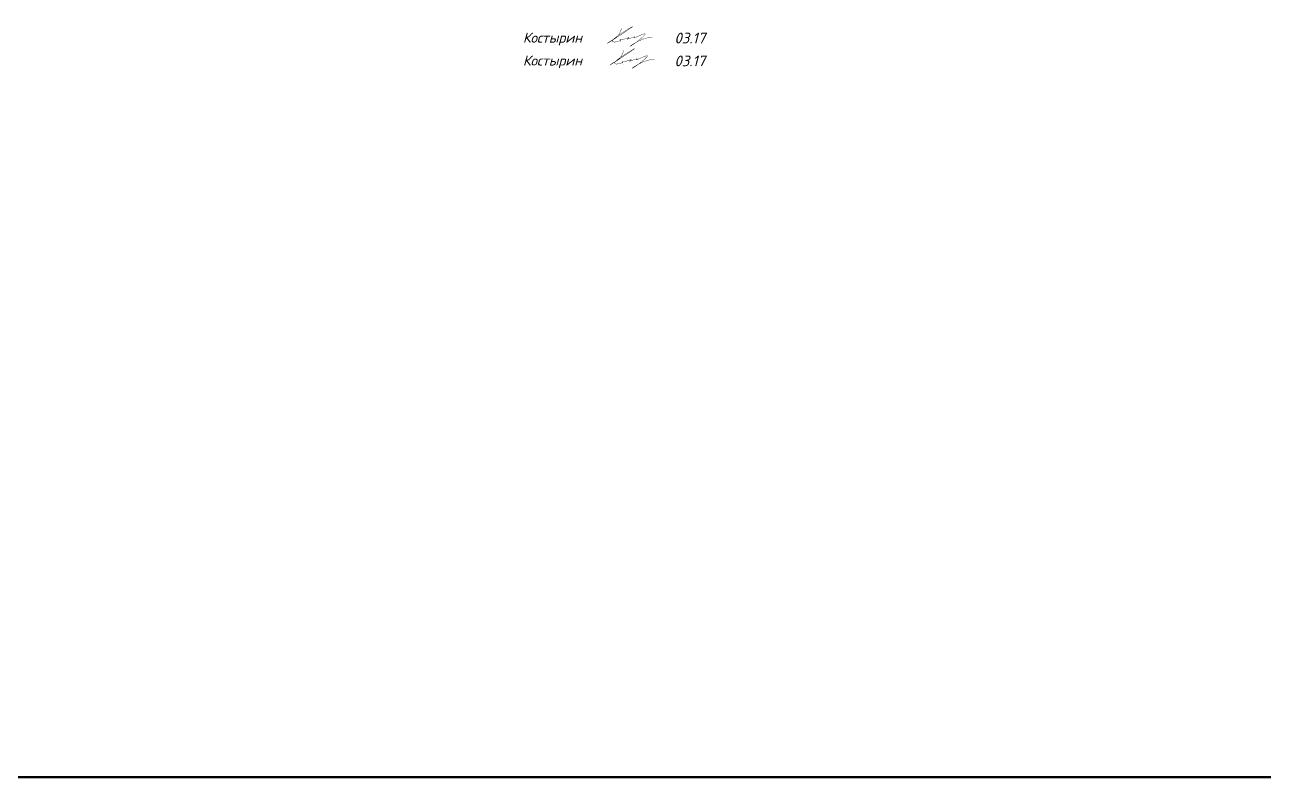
# Model space of a CAD drawing. Header units: millimetres. Extents: x 24859265 to 26550985, y 32092698 to 33532929.
# Drawn here: x 25903019 to 26042315, y 32794167 to 32878686 of the extents above; entities that cross this region are included whole.
import ezdxf

# ---------------------------------------------------------------- set-up
doc = ezdxf.new("R2010")
doc.units = ezdxf.units.MM
doc.layers.add('подпись', color=7, linetype='Continuous', lineweight=25)
doc.layers.add('Труба профиль', color=7, linetype='Continuous', lineweight=50)
doc.layers.add('РАМКА', color=7, linetype='Continuous')
doc.styles.add('ISO', font='isocpeur.ttf', dxfattribs={"oblique": 15, "height": 2.5})

# ---------------------------------------------------------------- blocks, each defined once
blk = doc.blocks.new('Косов')
at = {"layer": 'подпись', "color": 5, "lineweight": 30, "const_width": 0.07513148009015776}
blk.add_lwpolyline([(0, 0), (-0.07328898886044044, -0.1937150149605031), (-0.1397563794203052, -0.3641328199355485), (-0.2004995418305953, -0.5143439100787646), (-0.2566158462445856, -0.6474387805438937), (-0.3092026628130498, -0.7665079264847918), (-0.3593573616903996, -0.8746418430550875), (-0.4081773130269539, -0.9749310254086367), (-0.4567598869757603, -1.070465968698954), (-0.506434094245833, -1.16395799083557), (-0.5594555077707355, -1.256601700749684), (-0.6183113410436363, -1.349212530128284), (-0.6854888075556573, -1.442605910658244), (-0.7634751207976933, -1.537597274026666), (-0.8547574942615483, -1.63500205192031), (-0.961823141439254, -1.735635676026163), (-1.087159275821705, -1.840313578031214), (-1.232196190668674, -1.949572188416596), (-1.394136498312946, -2.06283193284105), (-1.569125890850955, -2.179234235757235), (-1.753310060384592, -2.297920521618266), (-1.942834699013019, -2.418032214876803), (-2.133845498833807, -2.538710739985959), (-2.322488151948392, -2.659097521398508), (-2.504908350455707, -2.778333983567336), (-2.674847880744665, -2.893545159917949), (-2.816432906361342, -2.993790519765867), (-2.91138568514566, -3.066113141399114), (-2.941428474932991, -3.097556103105944), (-2.888283533561207, -3.075162483174381), (-2.733673118867273, -2.98597535989245), (-2.459319488689516, -2.817037811548403), (-2.046944900863537, -2.555392916430264), (-1.490260853404379, -2.19603471256903), (-0.8309358050285027, -1.765761076967124), (-0.1226274546318109, -1.29932084636971), (0.5810064988913837, -0.8314628575220695), (1.226308356647905, -0.3969359471695952), (1.75962041974276, -0.03048895205745339), (2.127284989280724, 0.2331292910689626), (2.275644366369534, 0.3591699454646005), (2.169348876885579, 0.3239603392578374), (1.846280945803073, 0.14813246007202), (1.362631022866253, -0.1366055395955073), (0.7745895578216277, -0.4985455072475133), (0.1383470004134324, -0.9059792903869948), (-0.4899061996122782, -1.327198736516607), (-1.053979592510814, -1.730495693139119), (-1.497682728534755, -2.084162007757413), (-1.778595489148529, -2.363301329384626), (-1.909379080644158, -2.570264513074903), (-1.916465040521189, -2.714214215392758), (-1.826284906282808, -2.804313092902703), (-1.665270215426744, -2.849723802169251), (-1.459852505455046, -2.859608999757029), (-1.236463313868398, -2.843131342230322), (-1.021534178167485, -2.80945348615387), (-0.8365743664082856, -2.76655938966951), (-0.683404068875916, -2.71771821722939), (-0.5589212064107869, -2.665020434862754), (-0.4600236998535365, -2.610556508599416), (-0.3836094700441208, -2.556416904468506), (-0.3265764378231779, -2.504692088499723), (-0.2858225240324828, -2.457472526722427), (-0.2582456495113092, -2.416848685166201), (-0.2409497057733461, -2.384538506196805), (-0.2318624670194822, -2.360769837525936), (-0.2291176781220656, -2.345398003201581), (-0.2308490839552633, -2.338278327271723), (-0.2351904293911957, -2.339266133784463), (-0.2402754593051668, -2.348216746787671), (-0.2442379185692971, -2.364985490329559), (-0.2452115520557072, -2.389427688457886), (-0.2418676145284735, -2.420898252668849), (-0.2350274003013055, -2.456750444249906), (-0.2260497135798687, -2.493837111936728), (-0.2162933585684641, -2.529011104464871), (-0.2071171394713929, -2.559125270569893), (-0.1998798604931835, -2.581032458987465), (-0.1959403258383645, -2.59158551845303), (-0.1966573397105549, -2.587637297702145), (-0.2029241089587686, -2.567317067644581), (-0.2137714510074602, -2.533859787885831), (-0.2277645859251152, -2.491776840205716), (-0.2434687337783998, -2.445579606383944), (-0.2594491146376185, -2.399779468200109), (-0.2742709485696651, -2.35888780743403), (-0.2864994556423426, -2.327416005865416), (-0.2946998559259555, -2.309875445273974), (-0.2969990816911832, -2.309120716355551), (-0.2897709140379447, -2.321379245470894), (-0.2689508462667618, -2.341221667896889), (-0.230474371680657, -2.363218618910537), (-0.170276983580834, -2.381940733788497), (-0.08429417527122496, -2.391958647807883), (0.03153855994764854, -2.387842996245467), (0.1812857287720817, -2.364164414378251), (0.3660650047072522, -2.317628573146862), (0.5752067284893201, -2.253481286147348), (0.7950944076617361, -2.179103402639726), (1.012111549766132, -2.101875771883556), (1.21264166234937, -2.029179243138856), (1.383068252950125, -1.968394665665528), (1.509774829115486, -1.926902888723248), (1.579144898385721, -1.912084761572032), (1.583010662750439, -1.928610911074429), (1.534999101974563, -1.970311074503684), (1.454185890268946, -2.028304766736028), (1.359646701844667, -2.093711502647466), (1.270457210912127, -2.157650797114229), (1.205693091681951, -2.211242165012209), (1.184430018363628, -2.24560512121775), (1.225743665168466, -2.251859180606857), (1.342211195730442, -2.224131152077007), (1.520415731369667, -2.168577020612133), (1.740441882831419, -2.094360065217074), (1.982374260862116, -2.010643564897123), (2.226297476203854, -1.926590798657458), (2.452296139603732, -1.851365045503144), (2.640454861804301, -1.794129584439474), (2.770858253551296, -1.764047694471515), (2.830399574328794, -1.767019887128185), (2.833206678580609, -1.795895604034172), (2.800216069490489, -1.840261519337673), (2.752364250240362, -1.889704307187117), (2.71058772401534, -1.933810641730702), (2.695822993998718, -1.962167197116855), (2.729006563373787, -1.964360647494004), (2.831074935323613, -1.929977667010348), (3.015668041441813, -1.852548153736848), (3.267239526957837, -1.74137490143471), (3.562946465513505, -1.609703927787791), (3.879945930748363, -1.470781250479604), (4.195394996301729, -1.337852887194117), (4.486450735814742, -1.224164855614958), (4.730270222926492, -1.142963173425983), (4.904010531278118, -1.107493858310818), (4.990464882817378, -1.127502892461166), (4.994971092719879, -1.198736116099781), (4.928503124469444, -1.313439333957149), (4.802034941550573, -1.463858350763871), (4.62654050744527, -1.642238971250549), (4.412993785638037, -1.840827000147783), (4.172368739612693, -2.051868242186174), (3.915639332853516, -2.267608502096323), (3.65274303159913, -2.481060775397168), (3.38947131310988, -2.688306820762477), (3.130579157403645, -2.886195587654242), (2.880821544496484, -3.071576025534455), (2.644953454405822, -3.241297083865334), (2.4277298671484, -3.392207712108757), (2.233905762739596, -3.521156859727057), (2.06823612119706, -3.624993476182112), (1.935649452800817, -3.700824862479521), (1.841768388879245, -3.746791725798175), (1.792389091022187, -3.761293124860572), (1.79330772082335, -3.742728118389095), (1.850320439871666, -3.68949576510613), (1.969223409760616, -3.599995123734175), (2.155812792080724, -3.472625252995613), (2.415884748423196, -3.305785211612829), (2.752626198529015, -3.100845159682081), (3.158787094745776, -2.871059662794551), (3.624508147569486, -2.632654387915295), (4.139930067496607, -2.401855002009484), (4.695193565022691, -2.194887172042286), (5.280439350646247, -2.02797656497853), (5.885808134861236, -1.917348847783387), (6.50144062816571, -1.879229687421912)], dxfattribs=at)

msp = doc.modelspace()

# ---------------------------------------------------------------- linework, layer by layer
at = {"layer": 'Труба профиль'}
msp.add_lwpolyline([(25485130.15347137, 33532929.25444773), (26495364.33637667, 33532929.25444773), (26495364.33637667, 32794167.06062653), (25485130.15347137, 32794167.06062653)], close=True, dxfattribs=at)

# ---------------------------------------------------------------- block references
at = {"color": 1, "xscale": 532.4000000000002, "yscale": 532.4000000000002, "zscale": 532.4000000000002}
for p in [(25970090.41382692, 32878272.49089707), (25970328.19182969, 32875801.32089598)]:
    msp.add_blockref('Косов', p, dxfattribs=at)

# ---------------------------------------------------------------- texts
at = {"layer": 'РАМКА', "style": 'ISO', "oblique": 15}
for s, height, p in [('Костырин', 1120, (25959006.43876348, 32876674.93250796)), ('03.17', 1200, (25976033.11831966, 32876595.55353583)), ('Костырин', 1120, (25959006.43876348, 32874109.10173261)), ('03.17', 1200, (25976033.11831966, 32874029.72276048))]:
    msp.add_text(s, height=height, dxfattribs=at).set_placement(p)

doc.saveas('drawing.dxf')
